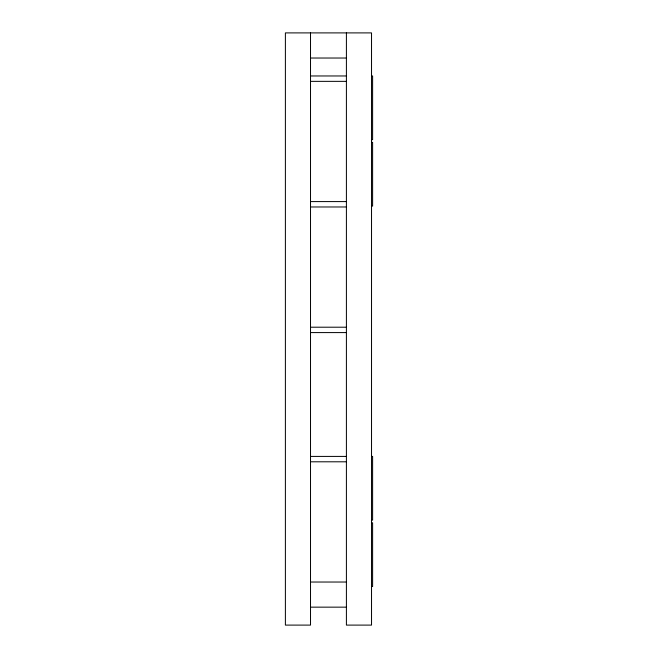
<?xml version="1.0" encoding="UTF-8"?>
<svg xmlns="http://www.w3.org/2000/svg" width="658" height="658" viewBox="0 0 658 658"><rect width="100%" height="100%" fill="white"/><g stroke="black" fill="none" stroke-linecap="round" stroke-linejoin="round"><path stroke-width="0.99" d="M310.518 58.027L346.404 58.027M310.518 75.966L346.404 75.966M371.531 75.966L372.609 75.966L372.609 139.677L371.531 139.677M310.518 81.353L346.404 81.353M371.531 142.367L372.609 142.367L372.609 206.077L371.531 206.077M310.518 201.587L346.404 201.587M310.518 206.974L346.404 206.974M310.518 327.207L346.404 327.207M310.518 332.586L346.404 332.586M310.518 456.413L346.404 456.413M371.531 456.413L372.609 456.413L372.609 520.116L371.531 520.116M310.518 461.793L346.404 461.793M371.531 522.814L372.609 522.814L372.609 586.517L371.531 586.517M310.518 582.034L346.404 582.034M310.518 607.153L346.404 607.153M346.404 32.9L346.404 625.1L371.531 625.1L371.531 32.9L285.391 32.9L285.391 625.1L310.518 625.1L310.518 32.9"/></g></svg>
